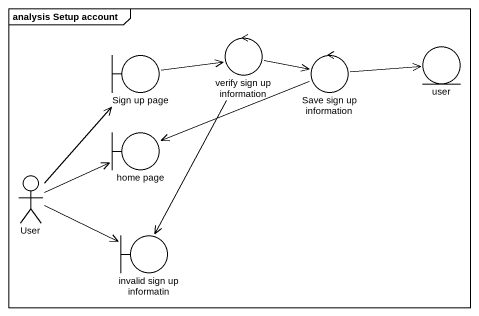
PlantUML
@startuml
mainframe analysis Setup account
boundary "Sign up page" as Sign_up_page
control "verify sign up information" as verify_sign_up_information
control "Save sign up information" as Save_sign_up_information
entity user
boundary "home page" as home_page
actor User
boundary "invalid sign up informatin" as invalid_sign_up_informatin
Sign_up_page -right-> verify_sign_up_information
verify_sign_up_information -right-> Save_sign_up_information
verify_sign_up_information --> invalid_sign_up_informatin
Save_sign_up_information -right-> user
Save_sign_up_information -left-> home_page
User -up-> Sign_up_page
User -right-> home_page
User -right-> invalid_sign_up_informatin
@enduml
